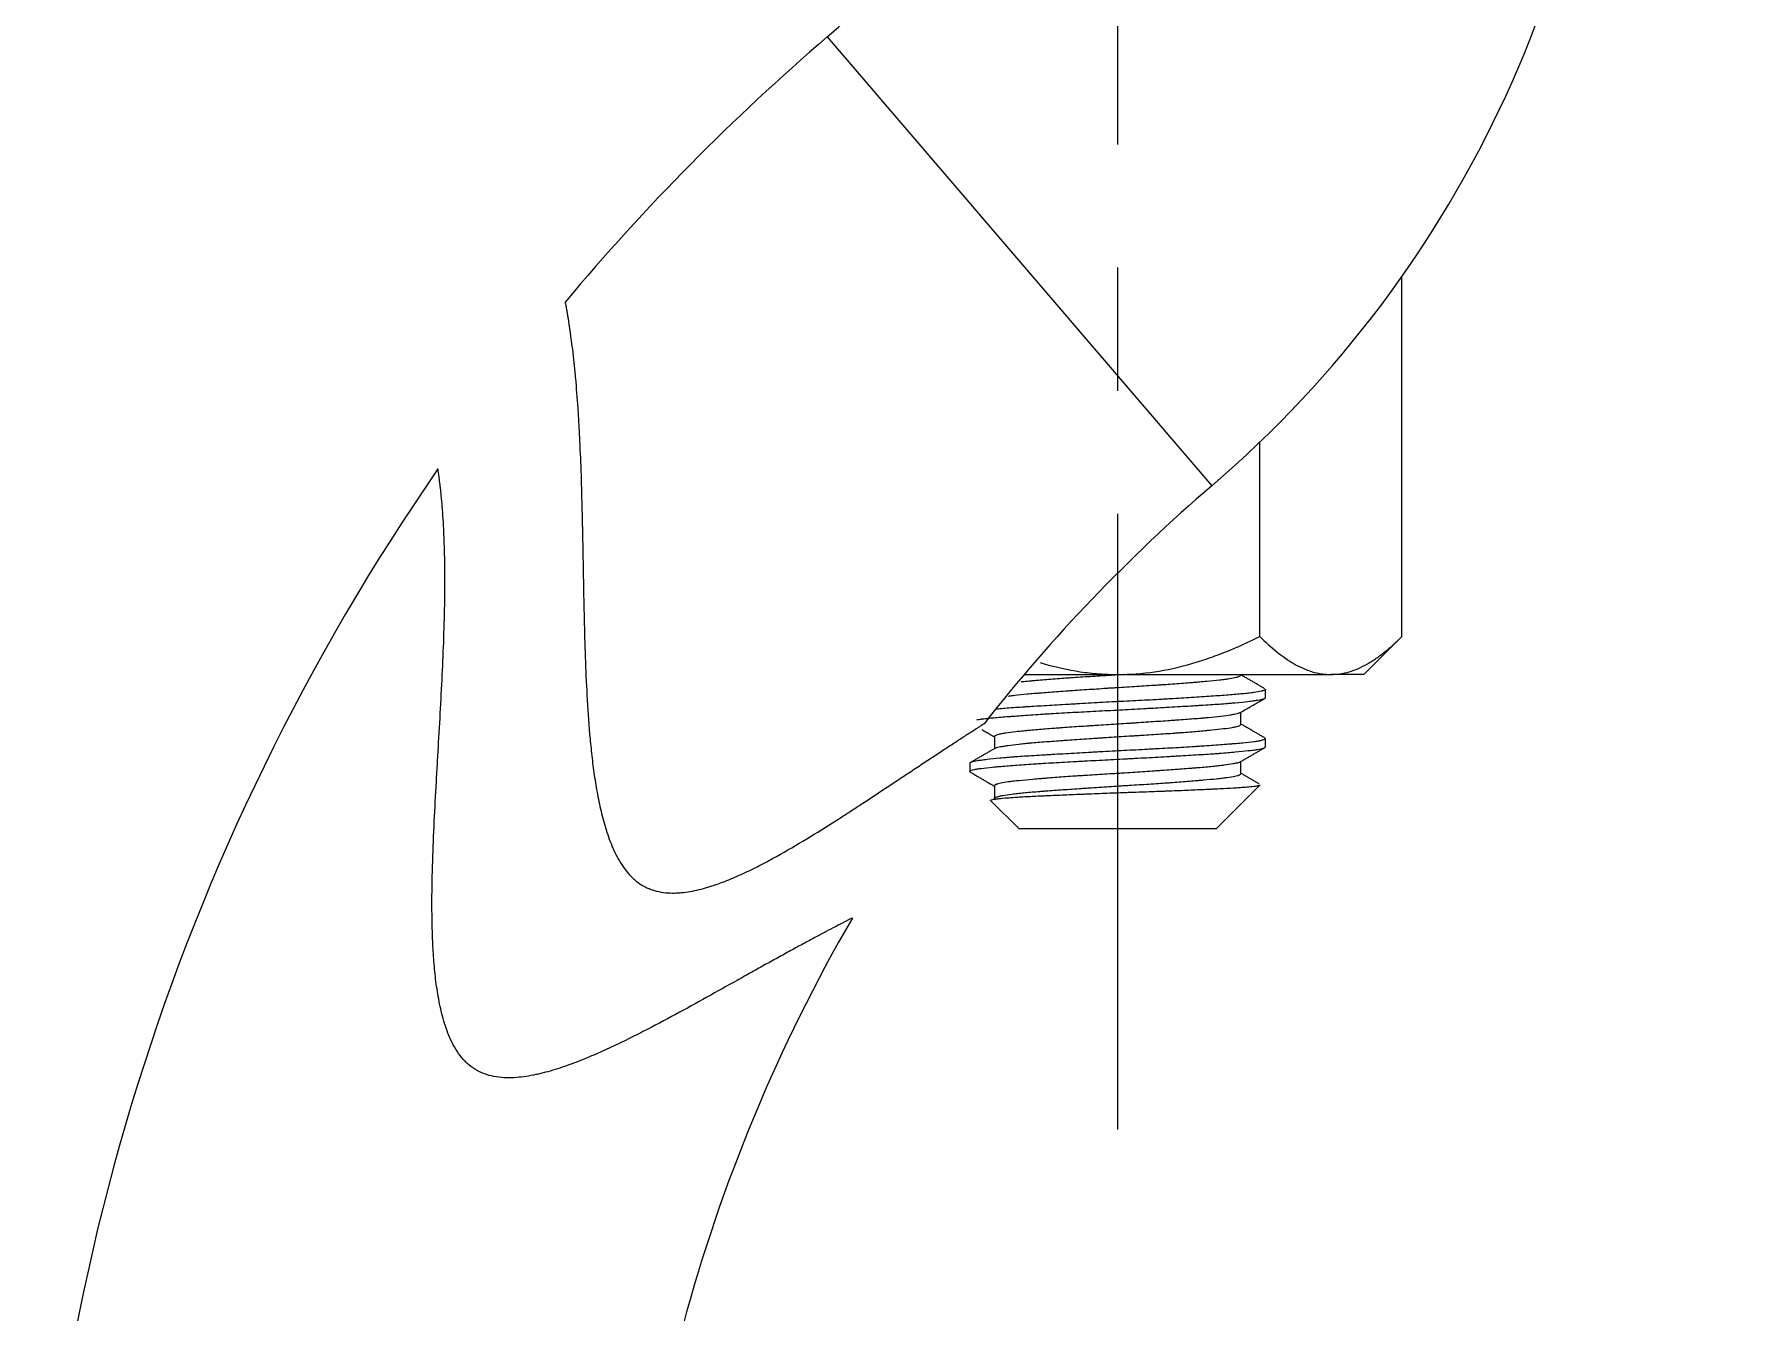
# Model space of a CAD drawing. Extents: x 77 to 788, y 36 to 557.
# Drawn here: x 524.42 to 559.23, y 180 to 205.95 of the extents above; entities that cross this region are included whole.
import ezdxf

# ---------------------------------------------------------------- set-up
doc = ezdxf.new("R2010")
doc.units = 0
doc.header["$LTSCALE"] = 10
doc.header["$MEASUREMENT"] = 0
doc.linetypes.add('CENTER', pattern=[2, 1.25, -0.25, 0.25, -0.25])
doc.layers.get('0').update_dxf_attribs({"linetype": 'CONTINUOUS'})
doc.layers.add('1', color=7, linetype='CONTINUOUS')

msp = doc.modelspace()

# ---------------------------------------------------------------- linework, layer by layer
at = {"color": 1, "linetype": 'CENTER'}
msp.add_line((546.415, 256.216), (546.415, 183.319), dxfattribs=at)
at = {"layer": '1', "color": 7, "linetype": 'Continuous', "lineweight": -3}
for p, q in [((540.517, 205.896), (548.329, 196.787)), ((552.189, 193.728), (552.189, 201.034)), ((549.302, 193.728), (549.302, 197.671)), ((551.415, 192.955), (552.189, 193.728)), ((544.518, 192.955), (546.415, 192.955)), ((546.415, 192.955), (550.745, 192.955)), ((548.915, 192.941), (548.915, 192.955)), ((551.415, 192.955), (550.745, 192.955)), ((549.415, 192.484), (549.415, 192.652)), ((548.915, 191.942), (548.915, 192.187)), ((543.915, 191.696), (543.915, 191.45)), ((549.415, 191.485), (549.415, 191.653)), ((543.415, 191.153), (543.415, 190.984)), ((548.915, 190.941), (548.915, 191.187)), ((543.915, 190.696), (543.915, 190.441)), ((548.415, 189.819), (549.289, 190.693)), ((543.842, 190.392), (544.415, 189.819)), ((546.415, 189.819), (544.415, 189.819)), ((548.415, 189.819), (546.415, 189.819))]:
    msp.add_line(p, q, dxfattribs=at)
for centre, radius, start, end in [((533.245, 214.375), 11.17, 310.6169, 0), ((533.245, 214.375), 23.17, 310.6169, 0), ((581.585, 214.375), 23.17, 180, 229.3831), ((570.552, 170.875), 46.136, 130.6169, 140.0255), ((570.552, 170.875), 46.136, 145.3178, 180), ((570.552, 170.875), 34.136, 130.6169, 141.8629), ((570.552, 170.875), 34.136, 149.8666, 180)]:
    msp.add_arc(centre, radius, start, end, dxfattribs=at)
for points, knots in [([(535.196, 200.515), (535.196, 200.515), (535.197, 200.51), (535.201, 200.487), (535.208, 200.454), (535.223, 200.372), (535.236, 200.296), (535.245, 200.241), (535.247, 200.23), (535.251, 200.207), (535.257, 200.171), (535.263, 200.132), (535.275, 200.052), (535.284, 199.993), (535.311, 199.804), (535.33, 199.659), (535.352, 199.475), (535.354, 199.455), (535.359, 199.413), (535.366, 199.35), (535.382, 199.197), (535.396, 199.06), (535.421, 198.774), (535.437, 198.572), (535.455, 198.305), (535.459, 198.251), (535.465, 198.142), (535.469, 198.087), (535.478, 197.921), (535.484, 197.809), (535.5, 197.468), (535.51, 197.235), (535.526, 196.759), (535.532, 196.516), (535.541, 196.145), (535.544, 196.021), (535.548, 195.832), (535.549, 195.769), (535.552, 195.643), (535.553, 195.579), (535.559, 195.263), (535.563, 195.009), (535.573, 194.498), (535.578, 194.241), (535.591, 193.727), (535.598, 193.469), (535.617, 192.951), (535.629, 192.692), (535.659, 192.171), (535.678, 191.91), (535.714, 191.518), (535.727, 191.388), (535.75, 191.191), (535.759, 191.126), (535.776, 190.995), (535.785, 190.929), (535.815, 190.732), (535.836, 190.602), (535.887, 190.342), (535.915, 190.213), (535.964, 190.02), (535.981, 189.956), (536.018, 189.83), (536.038, 189.767), (536.081, 189.643), (536.103, 189.582), (536.152, 189.461), (536.178, 189.401), (536.235, 189.284), (536.266, 189.226), (536.316, 189.141), (536.333, 189.114), (536.369, 189.059), (536.388, 189.033), (536.446, 188.955), (536.487, 188.906), (536.543, 188.848), (536.554, 188.837), (536.578, 188.815), (536.59, 188.804), (536.626, 188.772), (536.65, 188.752), (536.726, 188.696), (536.78, 188.664), (536.863, 188.623), (536.892, 188.61), (536.95, 188.588), (536.98, 188.578), (537.069, 188.552), (537.129, 188.539), (537.251, 188.523), (537.312, 188.519), (537.404, 188.518), (537.435, 188.519), (537.496, 188.522), (537.526, 188.524), (537.618, 188.533), (537.678, 188.541), (537.797, 188.562), (537.856, 188.574), (537.974, 188.603), (538.033, 188.619), (538.12, 188.645), (538.149, 188.654), (538.207, 188.673), (538.236, 188.683), (538.322, 188.712), (538.379, 188.733), (538.548, 188.799), (538.659, 188.847), (538.878, 188.946), (538.986, 188.998), (539.199, 189.106), (539.305, 189.162), (539.619, 189.333), (539.824, 189.452), (540.228, 189.695), (540.428, 189.819), (540.723, 190.006), (540.821, 190.069), (541.015, 190.194), (541.111, 190.257), (541.398, 190.444), (541.585, 190.568), (541.86, 190.751), (541.951, 190.811), (542.13, 190.93), (542.219, 190.988), (542.393, 191.104), (542.478, 191.16), (542.604, 191.244), (542.646, 191.271), (542.728, 191.325), (542.769, 191.352), (542.889, 191.431), (542.966, 191.481), (543.114, 191.578), (543.184, 191.623), (543.267, 191.677), (543.283, 191.687), (543.315, 191.708), (543.33, 191.718), (543.376, 191.747), (543.405, 191.766), (543.487, 191.819), (543.535, 191.85), (543.596, 191.888), (543.614, 191.9), (543.637, 191.915), (543.645, 191.919), (543.658, 191.928), (543.688, 191.947), (543.702, 191.956), (543.702, 191.956)], [0, 0, 0, 0, 0.015625, 0.015625, 0.03125, 0.046875, 0.0625, 0.0625, 0.066406, 0.066406, 0.070313, 0.078125, 0.078125, 0.09375, 0.09375, 0.125, 0.125, 0.128906, 0.128906, 0.132813, 0.140625, 0.15625, 0.15625, 0.1875, 0.1875, 0.195313, 0.195313, 0.203125, 0.203125, 0.21875, 0.21875, 0.25, 0.25, 0.28125, 0.28125, 0.296875, 0.296875, 0.304688, 0.304688, 0.3125, 0.3125, 0.34375, 0.34375, 0.375, 0.375, 0.40625, 0.40625, 0.4375, 0.4375, 0.46875, 0.46875, 0.484375, 0.484375, 0.492187, 0.492187, 0.5, 0.5, 0.515625, 0.515625, 0.53125, 0.53125, 0.539062, 0.539062, 0.546875, 0.546875, 0.554687, 0.554687, 0.5625, 0.5625, 0.570312, 0.570312, 0.574219, 0.574219, 0.578125, 0.578125, 0.585937, 0.585937, 0.587891, 0.587891, 0.589844, 0.589844, 0.59375, 0.59375, 0.601562, 0.601562, 0.605469, 0.605469, 0.609375, 0.609375, 0.617187, 0.617187, 0.625, 0.625, 0.628906, 0.628906, 0.632812, 0.632812, 0.640625, 0.640625, 0.648437, 0.648437, 0.65625, 0.65625, 0.660156, 0.660156, 0.664062, 0.664062, 0.671875, 0.671875, 0.6875, 0.6875, 0.703125, 0.703125, 0.71875, 0.71875, 0.75, 0.75, 0.78125, 0.78125, 0.796875, 0.796875, 0.8125, 0.8125, 0.84375, 0.84375, 0.859375, 0.859375, 0.875, 0.875, 0.890625, 0.890625, 0.898437, 0.898437, 0.90625, 0.90625, 0.921875, 0.921875, 0.9375, 0.9375, 0.941406, 0.941406, 0.945312, 0.945312, 0.953125, 0.953125, 0.96875, 0.96875, 0.976562, 0.976562, 0.980469, 0.980469, 0.984375, 1, 1, 1, 1]), ([(541.029, 188.012), (541.029, 188.012), (541.021, 188.008), (540.99, 187.992), (540.967, 187.981), (540.922, 187.958), (540.897, 187.945), (540.868, 187.93), (540.848, 187.92), (540.837, 187.914), (540.783, 187.886), (540.733, 187.86), (540.623, 187.803), (540.563, 187.772), (540.434, 187.703), (540.365, 187.667), (540.254, 187.608), (540.216, 187.587), (540.139, 187.546), (540.1, 187.525), (539.98, 187.46), (539.897, 187.415), (539.726, 187.322), (539.639, 187.273), (539.459, 187.174), (539.367, 187.124), (539.179, 187.019), (539.084, 186.966), (538.937, 186.884), (538.888, 186.857), (538.789, 186.801), (538.739, 186.773), (538.487, 186.633), (538.282, 186.519), (537.865, 186.287), (537.653, 186.17), (537.22, 185.937), (537, 185.82), (536.664, 185.648), (536.551, 185.591), (536.322, 185.478), (536.206, 185.423), (535.972, 185.315), (535.853, 185.262), (535.673, 185.185), (535.612, 185.16), (535.49, 185.111), (535.428, 185.087), (535.243, 185.017), (535.117, 184.974), (534.927, 184.915), (534.863, 184.896), (534.766, 184.871), (534.733, 184.862), (534.668, 184.847), (534.635, 184.839), (534.537, 184.818), (534.471, 184.806), (534.339, 184.786), (534.272, 184.778), (534.139, 184.769), (534.072, 184.767), (533.937, 184.77), (533.869, 184.775), (533.732, 184.796), (533.665, 184.812), (533.567, 184.843), (533.535, 184.855), (533.487, 184.876), (533.471, 184.883), (533.44, 184.898), (533.424, 184.906), (533.348, 184.948), (533.292, 184.988), (533.213, 185.055), (533.188, 185.078), (533.151, 185.116), (533.139, 185.128), (533.116, 185.154), (533.105, 185.168), (533.049, 185.235), (533.01, 185.291), (532.938, 185.409), (532.906, 185.47), (532.847, 185.596), (532.821, 185.66), (532.773, 185.789), (532.752, 185.854), (532.713, 185.985), (532.696, 186.051), (532.664, 186.184), (532.65, 186.251), (532.624, 186.385), (532.612, 186.453), (532.591, 186.588), (532.581, 186.657), (532.555, 186.861), (532.542, 186.997), (532.521, 187.269), (532.513, 187.405), (532.501, 187.676), (532.497, 187.812), (532.492, 188.083), (532.491, 188.218), (532.492, 188.624), (532.498, 188.894), (532.515, 189.433), (532.526, 189.702), (532.551, 190.239), (532.566, 190.507), (532.588, 190.908), (532.596, 191.041), (532.608, 191.24), (532.611, 191.307), (532.619, 191.44), (532.623, 191.506), (532.642, 191.837), (532.657, 192.1), (532.685, 192.621), (532.698, 192.879), (532.721, 193.388), (532.731, 193.64), (532.742, 194.011), (532.745, 194.134), (532.749, 194.316), (532.75, 194.377), (532.752, 194.497), (532.752, 194.556), (532.755, 194.85), (532.754, 195.077), (532.748, 195.401), (532.746, 195.506), (532.74, 195.659), (532.739, 195.71), (532.735, 195.784), (532.734, 195.809), (532.732, 195.857), (532.722, 196.074), (532.708, 196.267), (532.689, 196.494), (532.682, 196.564), (532.674, 196.646), (532.672, 196.662), (532.669, 196.693), (532.667, 196.708), (532.662, 196.753), (532.659, 196.781), (532.65, 196.86), (532.644, 196.906), (532.633, 196.986), (532.629, 197.019), (532.621, 197.073), (532.618, 197.093), (532.616, 197.111), (532.615, 197.114), (532.614, 197.119), (532.613, 197.125), (532.613, 197.128), (532.613, 197.128)], [0, 0, 0, 0, 0.015626, 0.015626, 0.031252, 0.031252, 0.039065, 0.042971, 0.042971, 0.046878, 0.046878, 0.062503, 0.062503, 0.078129, 0.078129, 0.093755, 0.093755, 0.101568, 0.101568, 0.109381, 0.109381, 0.125007, 0.125007, 0.140633, 0.140633, 0.156258, 0.156258, 0.171884, 0.171884, 0.179697, 0.179697, 0.18751, 0.18751, 0.218762, 0.218762, 0.250013, 0.250013, 0.281265, 0.281265, 0.296891, 0.296891, 0.312517, 0.312517, 0.328143, 0.328143, 0.335955, 0.335955, 0.343768, 0.343768, 0.359394, 0.359394, 0.367207, 0.367207, 0.371114, 0.371114, 0.37502, 0.37502, 0.382833, 0.382833, 0.390646, 0.390646, 0.398459, 0.398459, 0.406272, 0.406272, 0.414085, 0.414085, 0.417991, 0.417991, 0.419944, 0.419944, 0.421898, 0.421898, 0.42971, 0.42971, 0.433617, 0.433617, 0.43557, 0.43557, 0.437523, 0.437523, 0.445336, 0.445336, 0.453149, 0.453149, 0.460962, 0.460962, 0.468775, 0.468775, 0.476588, 0.476588, 0.484401, 0.484401, 0.492214, 0.492214, 0.500027, 0.500027, 0.515653, 0.515653, 0.531278, 0.531278, 0.546904, 0.546904, 0.56253, 0.56253, 0.593782, 0.593782, 0.625033, 0.625033, 0.656285, 0.656285, 0.671911, 0.671911, 0.679724, 0.679724, 0.687537, 0.687537, 0.718788, 0.718788, 0.75004, 0.75004, 0.781292, 0.781292, 0.796918, 0.796918, 0.80473, 0.80473, 0.812543, 0.812543, 0.843795, 0.843795, 0.859421, 0.859421, 0.867234, 0.867234, 0.87114, 0.87114, 0.875047, 0.906298, 0.906298, 0.921924, 0.921924, 0.925831, 0.925831, 0.929737, 0.929737, 0.93755, 0.93755, 0.953176, 0.953176, 0.968802, 0.968802, 0.984428, 0.984428, 0.988334, 0.988334, 0.99224, 1, 1, 1, 1]), ([(546.415, 192.955), (546.669, 192.955), (546.919, 192.974), (547.413, 193.047), (547.657, 193.101), (547.959, 193.187), (548.019, 193.205), (548.139, 193.243), (548.199, 193.263), (548.378, 193.325), (548.496, 193.369), (548.847, 193.51), (549.076, 193.615), (549.302, 193.728)], [0, 0, 0, 0, 0.25, 0.25, 0.5, 0.5, 0.5625, 0.5625, 0.625, 0.625, 0.75, 0.75, 1, 1, 1, 1]), ([(549.302, 193.728), (549.415, 193.615), (549.53, 193.511), (549.762, 193.324), (549.879, 193.241), (550.119, 193.104), (550.241, 193.05), (550.428, 192.993), (550.491, 192.979), (550.586, 192.964), (550.618, 192.961), (550.682, 192.956), (550.713, 192.955), (550.745, 192.955)], [0, 0, 0, 0, 0.25, 0.25, 0.5, 0.5, 0.75, 0.75, 0.875, 0.875, 0.9375, 0.9375, 1, 1, 1, 1]), ([(550.745, 192.955), (550.872, 192.955), (550.997, 192.974), (551.244, 193.047), (551.366, 193.101), (551.517, 193.187), (551.547, 193.205), (551.607, 193.243), (551.637, 193.263), (551.727, 193.325), (551.786, 193.369), (551.961, 193.51), (552.076, 193.615), (552.189, 193.728)], [0, 0, 0, 0, 0.25, 0.25, 0.5, 0.5, 0.5625, 0.5625, 0.625, 0.625, 0.75, 0.75, 1, 1, 1, 1]), ([(544.196, 192.516), (544.204, 192.517), (544.227, 192.521), (544.252, 192.524), (544.287, 192.528), (544.306, 192.531), (544.399, 192.542), (544.483, 192.551), (544.621, 192.564), (544.669, 192.569), (544.744, 192.575), (544.77, 192.577), (544.822, 192.581), (544.849, 192.584), (544.984, 192.594), (545.098, 192.602), (545.277, 192.615), (545.368, 192.621), (545.463, 192.628), (545.527, 192.632), (545.559, 192.635), (545.721, 192.646), (545.853, 192.655), (546.054, 192.668), (546.121, 192.673), (546.223, 192.68), (546.257, 192.682), (546.326, 192.686), (546.36, 192.688), (546.532, 192.699), (546.804, 192.716), (547.069, 192.733), (547.232, 192.743), (547.265, 192.745), (547.329, 192.75), (547.36, 192.752), (547.455, 192.758), (547.516, 192.763), (547.696, 192.776), (547.812, 192.785), (547.949, 192.796), (547.976, 192.799), (548.029, 192.803), (548.055, 192.805), (548.131, 192.812), (548.18, 192.816), (548.32, 192.829), (548.406, 192.837), (548.502, 192.848), (548.521, 192.85), (548.557, 192.854), (548.575, 192.856), (548.625, 192.863), (548.656, 192.867), (548.742, 192.88), (548.789, 192.889), (548.834, 192.9), (548.843, 192.902), (548.858, 192.907), (548.865, 192.909), (548.884, 192.916), (548.894, 192.92), (548.911, 192.931), (548.916, 192.937), (548.915, 192.943)], [0, 0, 0, 0, 0.007122, 0.02247, 0.02247, 0.037819, 0.037819, 0.099214, 0.099214, 0.129911, 0.129911, 0.14526, 0.14526, 0.160609, 0.160609, 0.222003, 0.222003, 0.252701, 0.268049, 0.268049, 0.283398, 0.283398, 0.344793, 0.344793, 0.37549, 0.37549, 0.390839, 0.390839, 0.406188, 0.406188, 0.467583, 0.528977, 0.528977, 0.544326, 0.544326, 0.559675, 0.559675, 0.590372, 0.590372, 0.651767, 0.651767, 0.667116, 0.667116, 0.682464, 0.682464, 0.713162, 0.713162, 0.774556, 0.774556, 0.789905, 0.789905, 0.805254, 0.805254, 0.835951, 0.835951, 0.897346, 0.897346, 0.912695, 0.912695, 0.928043, 0.928043, 0.958741, 0.958741, 1, 1, 1, 1]), ([(546.552, 192.954), (546.473, 192.949), (546.393, 192.944), (546.278, 192.937), (546.243, 192.935), (546.175, 192.93), (546.141, 192.928), (546.039, 192.922), (545.972, 192.918), (545.772, 192.905), (545.641, 192.897), (545.481, 192.886), (545.449, 192.884), (545.386, 192.88), (545.355, 192.878), (545.262, 192.871), (545.202, 192.867), (545.027, 192.853), (544.915, 192.844), (544.784, 192.833), (544.758, 192.831), (544.707, 192.826), (544.682, 192.824), (544.609, 192.817), (544.562, 192.813), (544.497, 192.807), (544.476, 192.805), (544.456, 192.803)], [0, 0, 0, 0, 0.100275, 0.100275, 0.143201, 0.143201, 0.186127, 0.186127, 0.271978, 0.271978, 0.443682, 0.443682, 0.486608, 0.486608, 0.529533, 0.529533, 0.615385, 0.615385, 0.787089, 0.787089, 0.830014, 0.830014, 0.87294, 0.87294, 0.958792, 0.958792, 1, 1, 1, 1]), ([(544.844, 193.196), (544.87, 193.188), (544.897, 193.18), (545.162, 193.104), (545.406, 193.05), (545.78, 192.993), (545.906, 192.979), (546.096, 192.964), (546.16, 192.961), (546.288, 192.956), (546.351, 192.955), (546.415, 192.955)], [0, 0, 0, 0, 0.051908, 0.051908, 0.525954, 0.525954, 0.762977, 0.762977, 0.881488, 0.881488, 1, 1, 1, 1]), ([(549.415, 192.654), (549.415, 192.654), (549.415, 192.649), (549.409, 192.64), (549.39, 192.631), (549.371, 192.625), (549.363, 192.622), (549.351, 192.619), (549.347, 192.618), (549.338, 192.616), (549.334, 192.615), (549.29, 192.604), (549.239, 192.596), (549.145, 192.583), (549.111, 192.579), (549.055, 192.572), (549.036, 192.57), (548.995, 192.566), (548.974, 192.564), (548.866, 192.554), (548.769, 192.546), (548.61, 192.533), (548.555, 192.529), (548.439, 192.521), (548.378, 192.516), (548.19, 192.503), (548.057, 192.494), (547.78, 192.476), (547.635, 192.468), (547.445, 192.457), (547.407, 192.455), (547.33, 192.451), (547.292, 192.449), (547.176, 192.442), (547.098, 192.438), (546.862, 192.426), (546.703, 192.418), (546.521, 192.409), (546.5, 192.408), (546.46, 192.406), (546.44, 192.405), (546.379, 192.401), (546.338, 192.399), (546.217, 192.393), (546.137, 192.388), (545.898, 192.375), (545.741, 192.366), (545.547, 192.355), (545.508, 192.352), (545.431, 192.348), (545.393, 192.346), (545.279, 192.339), (545.205, 192.335), (544.988, 192.322), (544.849, 192.314), (544.683, 192.304), (544.65, 192.302), (544.585, 192.298), (544.553, 192.296), (544.458, 192.29), (544.398, 192.286), (544.224, 192.273), (544.117, 192.264), (543.999, 192.253), (543.978, 192.251), (543.957, 192.249)], [0, 0, 0, 0, 0.001271, 0.033029, 0.064788, 0.064788, 0.080667, 0.080667, 0.088606, 0.088606, 0.096546, 0.096546, 0.160062, 0.160062, 0.19182, 0.19182, 0.207699, 0.207699, 0.223578, 0.223578, 0.287094, 0.287094, 0.318852, 0.318852, 0.35061, 0.35061, 0.414127, 0.414127, 0.477643, 0.477643, 0.493522, 0.493522, 0.509401, 0.509401, 0.541159, 0.541159, 0.604675, 0.604675, 0.612615, 0.612615, 0.620554, 0.620554, 0.636433, 0.636433, 0.668191, 0.668191, 0.731708, 0.731708, 0.747587, 0.747587, 0.763466, 0.763466, 0.795224, 0.795224, 0.85874, 0.85874, 0.874619, 0.874619, 0.890498, 0.890498, 0.922256, 0.922256, 0.985772, 0.985772, 1, 1, 1, 1]), ([(543.553, 192.034), (543.581, 192.04), (543.612, 192.045), (543.656, 192.051), (543.664, 192.052), (543.681, 192.054), (543.689, 192.055), (543.715, 192.058), (543.769, 192.064), (543.828, 192.071), (543.956, 192.083), (544.051, 192.091), (544.184, 192.101), (544.212, 192.103), (544.268, 192.108), (544.296, 192.11), (544.383, 192.116), (544.443, 192.121), (544.629, 192.134), (544.76, 192.143), (544.934, 192.154), (544.969, 192.156), (545.041, 192.16), (545.077, 192.163), (545.187, 192.169), (545.261, 192.173), (545.486, 192.186), (545.639, 192.194), (545.876, 192.206), (545.955, 192.21), (546.117, 192.219), (546.197, 192.223), (546.438, 192.235), (546.599, 192.244), (546.838, 192.257), (546.918, 192.262), (547.037, 192.269), (547.077, 192.271), (547.156, 192.275), (547.195, 192.278), (547.388, 192.289), (547.539, 192.297), (547.757, 192.31), (547.828, 192.314), (547.916, 192.319), (547.934, 192.32), (547.969, 192.322), (547.986, 192.324), (548.038, 192.327), (548.072, 192.329), (548.238, 192.339), (548.363, 192.347), (548.538, 192.36), (548.594, 192.364), (548.675, 192.37), (548.701, 192.373), (548.753, 192.377), (548.778, 192.379), (548.901, 192.391), (548.987, 192.4), (549.1, 192.413), (549.135, 192.417), (549.183, 192.423), (549.199, 192.425), (549.228, 192.43), (549.242, 192.432), (549.307, 192.442), (549.347, 192.45), (549.387, 192.462), (549.397, 192.466), (549.407, 192.473), (549.41, 192.475), (549.414, 192.479), (549.415, 192.481), (549.415, 192.484), (549.415, 192.484), (549.415, 192.485)], [0, 0, 0, 0, 0.032668, 0.032668, 0.039757, 0.039757, 0.046847, 0.046847, 0.061026, 0.089383, 0.089383, 0.146098, 0.146098, 0.160277, 0.160277, 0.174456, 0.174456, 0.202813, 0.202813, 0.259528, 0.259528, 0.273707, 0.273707, 0.287886, 0.287886, 0.316243, 0.316243, 0.372958, 0.372958, 0.401316, 0.401316, 0.429673, 0.429673, 0.486389, 0.486389, 0.514746, 0.514746, 0.528925, 0.528925, 0.543104, 0.543104, 0.599819, 0.599819, 0.628176, 0.628176, 0.635266, 0.635266, 0.642355, 0.642355, 0.656534, 0.656534, 0.713249, 0.713249, 0.741606, 0.741606, 0.755785, 0.755785, 0.769964, 0.769964, 0.826679, 0.826679, 0.855037, 0.855037, 0.869215, 0.869215, 0.883394, 0.883394, 0.940109, 0.940109, 0.968467, 0.968467, 0.982645, 0.982645, 0.996824, 0.996824, 1, 1, 1, 1]), ([(548.903, 192.18), (548.891, 192.172), (548.869, 192.165), (548.821, 192.153), (548.801, 192.149), (548.757, 192.14), (548.732, 192.136), (548.649, 192.123), (548.519, 192.105), (548.352, 192.087), (548.235, 192.076), (548.211, 192.073), (548.163, 192.069), (548.138, 192.067), (548.063, 192.06), (548.011, 192.056), (547.851, 192.044), (547.737, 192.035), (547.586, 192.025), (547.555, 192.023), (547.494, 192.018), (547.463, 192.016), (547.369, 192.01), (547.306, 192.005), (547.113, 191.992), (546.981, 191.983), (546.812, 191.972), (546.778, 191.969), (546.71, 191.965), (546.676, 191.962), (546.573, 191.956), (546.505, 191.951), (546.301, 191.938), (546.165, 191.93), (545.996, 191.919), (545.962, 191.917), (545.894, 191.913), (545.861, 191.911), (545.761, 191.905), (545.695, 191.9), (545.501, 191.888), (545.376, 191.879), (545.224, 191.868), (545.194, 191.866), (545.134, 191.861), (545.105, 191.859), (545.018, 191.852), (544.962, 191.848), (544.799, 191.834), (544.697, 191.825), (544.579, 191.815), (544.556, 191.812), (544.511, 191.808), (544.489, 191.806), (544.424, 191.8), (544.383, 191.796), (544.269, 191.783), (544.202, 191.775), (544.13, 191.764), (544.117, 191.762), (544.091, 191.757), (544.078, 191.755), (544.043, 191.748), (544.022, 191.744), (543.968, 191.73), (543.943, 191.721), (543.925, 191.71), (543.922, 191.708), (543.918, 191.703), (543.917, 191.701), (543.916, 191.698), (543.915, 191.697), (543.915, 191.696)], [0, 0, 0, 0, 0.049655, 0.049655, 0.076641, 0.076641, 0.103627, 0.103627, 0.1576, 0.211572, 0.211572, 0.225065, 0.225065, 0.238558, 0.238558, 0.265545, 0.265545, 0.319517, 0.319517, 0.33301, 0.33301, 0.346503, 0.346503, 0.37349, 0.37349, 0.427462, 0.427462, 0.440955, 0.440955, 0.454448, 0.454448, 0.481434, 0.481434, 0.535407, 0.535407, 0.5489, 0.5489, 0.562393, 0.562393, 0.589379, 0.589379, 0.643352, 0.643352, 0.656845, 0.656845, 0.670338, 0.670338, 0.697324, 0.697324, 0.751297, 0.751297, 0.76479, 0.76479, 0.778283, 0.778283, 0.805269, 0.805269, 0.859241, 0.859241, 0.872735, 0.872735, 0.886228, 0.886228, 0.913214, 0.913214, 0.967186, 0.967186, 0.980679, 0.980679, 0.994173, 0.994173, 1, 1, 1, 1]), ([(543.928, 191.458), (543.932, 191.46), (543.937, 191.463), (543.964, 191.474), (543.995, 191.482), (544.058, 191.494), (544.081, 191.499), (544.121, 191.505), (544.135, 191.507), (544.164, 191.512), (544.179, 191.514), (544.257, 191.525), (544.329, 191.534), (544.451, 191.547), (544.494, 191.552), (544.563, 191.559), (544.586, 191.561), (544.633, 191.565), (544.658, 191.568), (544.781, 191.578), (544.886, 191.587), (545.054, 191.599), (545.112, 191.603), (545.201, 191.61), (545.231, 191.612), (545.292, 191.616), (545.323, 191.618), (545.478, 191.629), (545.605, 191.638), (545.801, 191.651), (545.868, 191.656), (545.968, 191.662), (546.002, 191.665), (546.07, 191.669), (546.104, 191.672), (546.274, 191.683), (546.41, 191.692), (546.614, 191.704), (546.682, 191.709), (546.783, 191.715), (546.817, 191.717), (546.885, 191.721), (546.919, 191.723), (547.086, 191.734), (547.216, 191.742), (547.405, 191.755), (547.498, 191.761), (547.589, 191.768), (547.65, 191.773), (547.679, 191.775), (547.826, 191.786), (547.937, 191.795), (548.091, 191.808), (548.166, 191.815), (548.237, 191.822), (548.283, 191.826), (548.306, 191.828), (548.417, 191.839), (548.495, 191.847), (548.634, 191.864), (548.694, 191.872), (548.769, 191.885), (548.791, 191.89), (548.83, 191.899), (548.847, 191.903), (548.889, 191.917), (548.907, 191.926), (548.914, 191.937), (548.915, 191.939), (548.915, 191.942), (548.915, 191.942), (548.915, 191.942)], [0, 0, 0, 0, 0.015517, 0.015517, 0.069397, 0.069397, 0.096336, 0.096336, 0.109806, 0.109806, 0.123276, 0.123276, 0.177155, 0.177155, 0.204095, 0.204095, 0.217565, 0.217565, 0.231035, 0.231035, 0.284914, 0.284914, 0.311854, 0.311854, 0.325324, 0.325324, 0.338793, 0.338793, 0.392673, 0.392673, 0.419612, 0.419612, 0.433082, 0.433082, 0.446552, 0.446552, 0.500431, 0.500431, 0.527371, 0.527371, 0.540841, 0.540841, 0.554311, 0.554311, 0.60819, 0.60819, 0.63513, 0.6486, 0.6486, 0.66207, 0.66207, 0.715949, 0.715949, 0.742889, 0.756358, 0.756358, 0.769828, 0.769828, 0.823708, 0.823708, 0.877587, 0.877587, 0.904527, 0.904527, 0.931466, 0.931466, 0.985346, 0.985346, 0.998816, 0.998816, 1, 1, 1, 1]), ([(549.415, 191.654), (549.415, 191.654), (549.415, 191.654), (549.415, 191.653), (549.415, 191.652), (549.414, 191.649), (549.413, 191.646), (549.409, 191.643), (549.393, 191.632), (549.368, 191.623), (549.311, 191.609), (549.289, 191.605), (549.251, 191.598), (549.237, 191.596), (549.209, 191.592), (549.194, 191.59), (549.115, 191.579), (549.041, 191.571), (548.913, 191.558), (548.867, 191.554), (548.795, 191.548), (548.77, 191.546), (548.719, 191.542), (548.693, 191.54), (548.612, 191.534), (548.557, 191.529), (548.441, 191.521), (548.322, 191.512), (548.193, 191.503), (548.094, 191.496), (548.06, 191.494), (547.992, 191.49), (547.957, 191.487), (547.782, 191.476), (547.637, 191.468), (547.413, 191.455), (547.337, 191.451), (547.221, 191.445), (547.182, 191.443), (547.103, 191.439), (547.064, 191.437), (546.865, 191.426), (546.705, 191.418), (546.385, 191.402), (546.224, 191.393), (546.023, 191.382), (545.982, 191.379), (545.902, 191.375), (545.863, 191.373), (545.744, 191.366), (545.666, 191.362), (545.435, 191.348), (545.285, 191.34), (545.102, 191.329), (545.065, 191.327), (544.993, 191.323), (544.887, 191.316), (544.785, 191.31), (544.586, 191.298), (544.462, 191.29), (544.315, 191.28), (544.287, 191.277), (544.23, 191.273), (544.202, 191.271), (544.122, 191.264), (544.071, 191.26), (543.926, 191.246), (543.839, 191.237), (543.745, 191.227), (543.727, 191.224), (543.692, 191.22), (543.675, 191.218), (543.627, 191.211), (543.598, 191.207), (543.521, 191.195), (543.482, 191.187), (543.449, 191.177), (543.441, 191.174), (543.434, 191.171), (543.429, 191.168), (543.428, 191.167), (543.419, 191.162), (543.416, 191.158), (543.415, 191.154), (543.415, 191.154), (543.415, 191.154)], [0, 0, 0, 0, 0.000615, 0.000615, 0.007019, 0.007019, 0.013423, 0.02623, 0.02623, 0.07746, 0.07746, 0.103074, 0.103074, 0.115882, 0.115882, 0.128689, 0.128689, 0.179919, 0.179919, 0.205533, 0.205533, 0.218341, 0.218341, 0.231148, 0.231148, 0.256763, 0.256763, 0.282378, 0.307993, 0.307993, 0.3208, 0.3208, 0.333607, 0.333607, 0.384837, 0.384837, 0.410452, 0.410452, 0.423259, 0.423259, 0.436066, 0.436066, 0.487296, 0.487296, 0.538526, 0.538526, 0.551333, 0.551333, 0.56414, 0.56414, 0.589755, 0.589755, 0.640985, 0.640985, 0.653792, 0.653792, 0.666599, 0.692214, 0.692214, 0.743444, 0.743444, 0.756251, 0.756251, 0.769059, 0.769059, 0.794673, 0.794673, 0.845903, 0.845903, 0.85871, 0.85871, 0.871518, 0.871518, 0.897132, 0.897132, 0.948362, 0.948362, 0.961169, 0.967573, 0.967573, 0.973977, 0.973977, 0.999592, 0.999592, 1, 1, 1, 1]), ([(543.415, 190.984), (543.415, 190.988), (543.418, 190.992), (543.436, 191.005), (543.461, 191.014), (543.509, 191.026), (543.519, 191.028), (543.541, 191.032), (543.553, 191.035), (543.591, 191.041), (543.62, 191.046), (543.713, 191.058), (543.787, 191.067), (543.894, 191.077), (543.927, 191.08), (543.962, 191.083), (543.985, 191.085), (543.997, 191.086), (544.058, 191.091), (544.109, 191.095), (544.215, 191.104), (544.27, 191.108), (544.386, 191.116), (544.505, 191.125), (544.634, 191.134), (544.734, 191.141), (544.768, 191.143), (544.836, 191.148), (544.87, 191.15), (545.044, 191.161), (545.189, 191.169), (545.414, 191.182), (545.49, 191.186), (545.606, 191.192), (545.646, 191.194), (545.724, 191.199), (545.764, 191.201), (545.961, 191.211), (546.12, 191.219), (546.361, 191.231), (546.441, 191.235), (546.563, 191.242), (546.603, 191.244), (546.684, 191.249), (546.724, 191.251), (546.925, 191.262), (547.082, 191.271), (547.314, 191.284), (547.39, 191.289), (547.503, 191.295), (547.541, 191.298), (547.616, 191.302), (547.653, 191.304), (547.836, 191.315), (547.976, 191.323), (548.174, 191.335), (548.239, 191.339), (548.333, 191.345), (548.379, 191.348), (548.424, 191.351), (548.454, 191.354), (548.469, 191.355), (548.601, 191.364), (548.708, 191.373), (548.902, 191.391), (548.989, 191.4), (549.084, 191.411), (549.102, 191.413), (549.137, 191.417), (549.154, 191.419), (549.202, 191.426), (549.231, 191.43), (549.308, 191.442), (549.347, 191.45), (549.381, 191.461), (549.387, 191.463), (549.397, 191.467), (549.401, 191.469), (549.411, 191.475), (549.415, 191.479), (549.415, 191.484), (549.415, 191.484), (549.415, 191.485)], [0, 0, 0, 0, 0.024181, 0.024181, 0.07541, 0.07541, 0.088218, 0.088218, 0.101025, 0.101025, 0.12664, 0.12664, 0.177869, 0.177869, 0.190677, 0.19708, 0.19708, 0.203484, 0.203484, 0.229099, 0.229099, 0.254714, 0.254714, 0.280328, 0.305943, 0.305943, 0.31875, 0.31875, 0.331558, 0.331558, 0.382787, 0.382787, 0.408402, 0.408402, 0.421209, 0.421209, 0.434017, 0.434017, 0.485246, 0.485246, 0.510861, 0.510861, 0.523668, 0.523668, 0.536476, 0.536476, 0.587705, 0.587705, 0.61332, 0.61332, 0.626127, 0.626127, 0.638935, 0.638935, 0.690164, 0.690164, 0.715779, 0.715779, 0.728586, 0.73499, 0.73499, 0.741394, 0.741394, 0.792623, 0.792623, 0.843853, 0.843853, 0.85666, 0.85666, 0.869468, 0.869468, 0.895082, 0.895082, 0.946312, 0.946312, 0.959119, 0.959119, 0.971927, 0.971927, 0.997541, 0.997541, 1, 1, 1, 1]), ([(548.899, 191.178), (548.891, 191.173), (548.88, 191.169), (548.859, 191.163), (548.851, 191.16), (548.835, 191.156), (548.826, 191.154), (548.798, 191.148), (548.776, 191.144), (548.703, 191.131), (548.645, 191.122), (548.558, 191.111), (548.54, 191.109), (548.503, 191.104), (548.484, 191.102), (548.425, 191.095), (548.343, 191.086), (548.252, 191.077), (548.157, 191.068), (548.107, 191.064), (548.029, 191.058), (548.003, 191.056), (547.949, 191.051), (547.922, 191.049), (547.839, 191.043), (547.782, 191.039), (547.608, 191.026), (547.487, 191.018), (547.328, 191.007), (547.296, 191.005), (547.231, 191), (547.198, 190.998), (547.1, 190.991), (547.034, 190.987), (546.835, 190.973), (546.7, 190.964), (546.529, 190.953), (546.495, 190.951), (546.426, 190.946), (546.392, 190.944), (546.289, 190.937), (546.221, 190.933), (546.017, 190.921), (545.883, 190.912), (545.719, 190.902), (545.686, 190.9), (545.62, 190.896), (545.588, 190.893), (545.491, 190.887), (545.427, 190.883), (545.242, 190.87), (545.123, 190.861), (544.982, 190.849), (544.954, 190.847), (544.899, 190.843), (544.872, 190.84), (544.791, 190.834), (544.74, 190.829), (544.592, 190.816), (544.501, 190.807), (544.378, 190.795), (544.339, 190.791), (544.265, 190.782), (544.231, 190.778), (544.136, 190.765), (544.083, 190.757), (544.019, 190.743), (544, 190.739), (543.976, 190.732), (543.969, 190.73), (543.956, 190.725), (543.95, 190.723), (543.926, 190.712), (543.916, 190.704), (543.915, 190.696)], [0, 0, 0, 0, 0.028212, 0.028212, 0.041775, 0.041775, 0.055339, 0.055339, 0.082465, 0.082465, 0.136719, 0.136719, 0.150282, 0.150282, 0.163846, 0.163846, 0.190972, 0.218099, 0.218099, 0.245226, 0.245226, 0.258789, 0.258789, 0.272353, 0.272353, 0.29948, 0.29948, 0.353733, 0.353733, 0.367296, 0.367296, 0.38086, 0.38086, 0.407987, 0.407987, 0.46224, 0.46224, 0.475803, 0.475803, 0.489367, 0.489367, 0.516494, 0.516494, 0.570747, 0.570747, 0.58431, 0.58431, 0.597874, 0.597874, 0.625001, 0.625001, 0.679254, 0.679254, 0.692818, 0.692818, 0.706381, 0.706381, 0.733508, 0.733508, 0.787761, 0.787761, 0.814888, 0.814888, 0.842015, 0.842015, 0.896268, 0.896268, 0.923395, 0.923395, 0.936958, 0.936958, 0.950522, 0.950522, 1, 1, 1, 1]), ([(543.425, 190.971), (543.422, 190.973), (543.42, 190.975), (543.418, 190.977), (543.418, 190.978), (543.418, 190.978)], [0, 0, 0, 0, 0.914094, 0.914094, 1, 1, 1, 1]), ([(543.915, 190.443), (543.915, 190.445), (543.916, 190.447), (543.924, 190.458), (543.942, 190.466), (543.977, 190.476), (543.985, 190.479), (544.002, 190.483), (544.012, 190.485), (544.041, 190.491), (544.064, 190.495), (544.138, 190.508), (544.198, 190.517), (544.285, 190.528), (544.303, 190.531), (544.341, 190.535), (544.36, 190.537), (544.42, 190.544), (544.504, 190.553), (544.596, 190.562), (544.692, 190.571), (544.767, 190.577), (544.846, 190.583), (544.9, 190.588), (544.928, 190.59), (545.011, 190.596), (545.069, 190.6), (545.244, 190.613), (545.365, 190.621), (545.555, 190.634), (545.62, 190.639), (545.719, 190.645), (545.752, 190.648), (545.818, 190.652), (545.851, 190.655), (546.018, 190.666), (546.152, 190.675), (546.356, 190.688), (546.425, 190.693), (546.528, 190.699), (546.562, 190.701), (546.631, 190.705), (546.665, 190.708), (546.834, 190.718), (546.968, 190.726), (547.164, 190.739), (547.229, 190.743), (547.325, 190.749), (547.357, 190.752), (547.42, 190.756), (547.452, 190.758), (547.606, 190.769), (547.724, 190.778), (547.892, 190.791), (547.946, 190.796), (548.026, 190.803), (548.052, 190.805), (548.103, 190.81), (548.128, 190.812), (548.251, 190.823), (548.341, 190.831), (548.463, 190.844), (548.52, 190.85), (548.573, 190.856), (548.607, 190.86), (548.623, 190.863), (548.701, 190.873), (548.753, 190.882), (548.816, 190.895), (548.843, 190.902), (548.864, 190.909), (548.877, 190.913), (548.883, 190.916), (548.906, 190.926), (548.915, 190.934), (548.915, 190.942)], [0, 0, 0, 0, 0.013773, 0.013773, 0.065943, 0.065943, 0.078985, 0.078985, 0.092028, 0.092028, 0.118113, 0.118113, 0.170283, 0.170283, 0.183326, 0.183326, 0.196369, 0.196369, 0.222454, 0.248539, 0.248539, 0.274624, 0.287666, 0.287666, 0.300709, 0.300709, 0.326794, 0.326794, 0.378964, 0.378964, 0.40505, 0.40505, 0.418092, 0.418092, 0.431135, 0.431135, 0.483305, 0.483305, 0.50939, 0.50939, 0.522433, 0.522433, 0.535475, 0.535475, 0.587645, 0.587645, 0.613731, 0.613731, 0.626773, 0.626773, 0.639816, 0.639816, 0.691986, 0.691986, 0.718071, 0.718071, 0.731114, 0.731114, 0.744156, 0.744156, 0.796326, 0.796326, 0.822412, 0.835454, 0.835454, 0.848497, 0.848497, 0.900667, 0.900667, 0.926752, 0.939795, 0.939795, 0.952837, 0.952837, 1, 1, 1, 1]), ([(543.837, 190.397), (543.835, 190.399), (543.835, 190.401), (543.841, 190.409), (543.857, 190.414), (543.891, 190.421), (543.899, 190.422), (543.915, 190.425), (543.924, 190.426), (543.954, 190.43), (543.976, 190.433), (544.051, 190.441), (544.111, 190.447), (544.217, 190.455), (544.255, 190.458), (544.336, 190.464), (544.379, 190.466), (544.513, 190.475), (544.611, 190.48), (544.77, 190.488), (544.825, 190.49), (544.911, 190.494), (544.94, 190.496), (544.999, 190.498), (545.029, 190.5), (545.179, 190.506), (545.304, 190.511), (545.499, 190.519), (545.566, 190.522), (545.667, 190.526), (545.701, 190.527), (545.77, 190.53), (545.804, 190.532), (545.977, 190.539), (546.117, 190.544), (546.328, 190.552), (546.399, 190.555), (546.506, 190.559), (546.542, 190.56), (546.613, 190.563), (546.649, 190.564), (546.828, 190.57), (546.968, 190.575), (547.176, 190.582), (547.245, 190.585), (547.347, 190.589), (547.381, 190.59), (547.448, 190.593), (547.482, 190.594), (547.649, 190.6), (547.905, 190.611), (548.14, 190.622), (548.279, 190.628), (548.307, 190.63), (548.361, 190.632), (548.388, 190.633), (548.466, 190.637), (548.516, 190.64), (548.659, 190.647), (548.747, 190.652), (548.846, 190.658), (548.865, 190.659), (548.903, 190.662), (548.921, 190.663), (548.974, 190.667), (549.006, 190.669), (549.097, 190.677), (549.148, 190.682), (549.21, 190.69), (549.228, 190.692), (549.251, 190.696), (549.259, 190.697), (549.271, 190.7), (549.277, 190.701), (549.297, 190.706), (549.307, 190.71), (549.31, 190.714)], [0, 0, 0, 0, 0.020502, 0.020502, 0.070145, 0.070145, 0.082555, 0.082555, 0.094966, 0.094966, 0.119787, 0.119787, 0.16943, 0.16943, 0.194251, 0.194251, 0.219072, 0.219072, 0.268715, 0.268715, 0.293536, 0.293536, 0.305947, 0.305947, 0.318358, 0.318358, 0.368, 0.368, 0.392821, 0.392821, 0.405232, 0.405232, 0.417643, 0.417643, 0.467285, 0.467285, 0.492106, 0.492106, 0.504517, 0.504517, 0.516928, 0.516928, 0.56657, 0.56657, 0.591392, 0.591392, 0.603802, 0.603802, 0.616213, 0.616213, 0.665855, 0.715498, 0.715498, 0.727909, 0.727909, 0.740319, 0.740319, 0.765141, 0.765141, 0.814783, 0.814783, 0.827194, 0.827194, 0.839604, 0.839604, 0.864426, 0.864426, 0.914068, 0.914068, 0.938889, 0.938889, 0.9513, 0.9513, 0.963711, 0.963711, 1, 1, 1, 1])]:
    msp.add_open_spline(points, degree=3, knots=knots, dxfattribs=at)
for points in [[(549.407, 192.665), (549.161, 192.808), (548.915, 192.95)], [(548.896, 192.176), (549.153, 192.325), (549.411, 192.474)], [(543.661, 191.835), (543.788, 191.761), (543.915, 191.687)], [(549.413, 191.662), (549.164, 191.806), (548.915, 191.95)], [(543.934, 191.461), (543.676, 191.312), (543.419, 191.162)], [(548.894, 191.175), (549.152, 191.324), (549.409, 191.474)], [(543.418, 190.976), (543.667, 190.831), (543.915, 190.687)], [(549.287, 190.735), (549.101, 190.842), (548.915, 190.95)]]:
    msp.add_open_spline(points, degree=2, dxfattribs=at)

doc.saveas('drawing.dxf')
